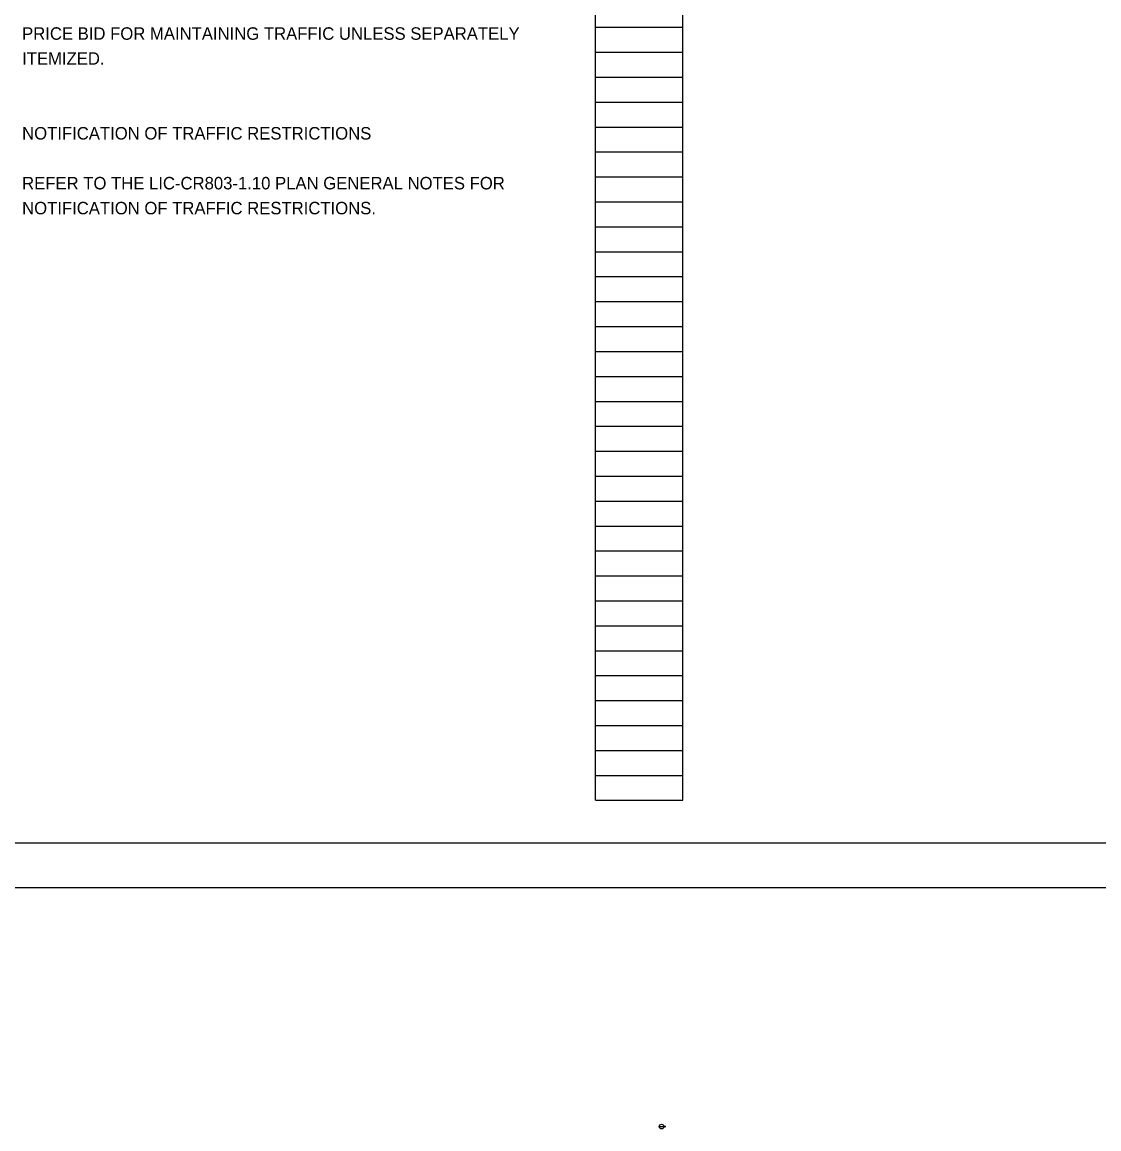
# Model space of a CAD drawing. Extents: x -8.8 to 34, y -2.7 to 22.
# Drawn here: x 9.82 to 21.91, y -2.71 to 9.72 of the extents above; entities that cross this region are included whole.
import ezdxf

# ---------------------------------------------------------------- set-up
doc = ezdxf.new("R2010")
doc.units = 0
for name, color, linetype in [('SH_Border', 7, 'Continuous'), ('SH_Cut_Line', 7, 'Continuous'), ('SH_Data', 7, 'Continuous'), ('SN_P_Truss_Overhead', 7, 'Continuous')]:
    doc.layers.add(name, color=color, linetype=linetype)

msp = doc.modelspace()

# ---------------------------------------------------------------- linework, layer by layer
at = {"layer": 'SH_Border'}
msp.add_lwpolyline([(1.5, 21.5), (33.5, 21.5), (33.5, 0.5), (1.5, 0.5)], close=True, dxfattribs=at)
at = {"layer": 'SH_Cut_Line'}
msp.add_lwpolyline([(0, 0), (34, 0), (34, 22), (0, 22)], close=True, dxfattribs=at)
at = {"layer": 'SH_Data'}
for p, q in [((16.26, 0.98), (16.26, 21.14)), ((17.24, 0.98), (17.24, 21.14)), ((16.26, 9.66), (17.24, 9.66)), ((16.26, 9.38), (17.24, 9.38)), ((16.26, 9.1), (17.24, 9.1)), ((16.26, 8.82), (17.24, 8.82)), ((16.26, 8.54), (17.24, 8.54)), ((16.26, 8.26), (17.24, 8.26)), ((16.26, 7.98), (17.24, 7.98)), ((16.26, 7.7), (17.24, 7.7)), ((16.26, 7.42), (17.24, 7.42)), ((16.26, 7.14), (17.24, 7.14)), ((16.26, 6.86), (17.24, 6.86)), ((16.26, 6.58), (17.24, 6.58)), ((16.26, 6.3), (17.24, 6.3)), ((16.26, 6.02), (17.24, 6.02)), ((16.26, 5.74), (17.24, 5.74)), ((16.26, 5.46), (17.24, 5.46)), ((16.26, 5.18), (17.24, 5.18)), ((16.26, 4.9), (17.24, 4.9)), ((16.26, 4.62), (17.24, 4.62)), ((16.26, 4.34), (17.24, 4.34)), ((16.26, 4.06), (17.24, 4.06)), ((16.26, 3.78), (17.24, 3.78)), ((16.26, 3.5), (17.24, 3.5)), ((16.26, 3.22), (17.24, 3.22)), ((16.26, 2.94), (17.24, 2.94)), ((16.26, 2.66), (17.24, 2.66)), ((16.26, 2.38), (17.24, 2.38)), ((16.26, 2.1), (17.24, 2.1)), ((16.26, 1.82), (17.24, 1.82)), ((16.26, 1.54), (17.24, 1.54)), ((16.26, 1.26), (17.24, 1.26)), ((16.26, 0.98), (17.24, 0.98))]:
    msp.add_line(p, q, dxfattribs=at)
at = {"layer": 'SN_P_Truss_Overhead'}
for p, q in [((16.974, -2.683), (17.026, -2.683)), ((17, -2.683), (17.049, -2.683))]:
    msp.add_line(p, q, dxfattribs=at)
msp.add_circle((17, -2.683), 0.026, dxfattribs=at)

# ---------------------------------------------------------------- texts
for s, height, p in [('PRICE BID FOR MAINTAINING TRAFFIC UNLESS SEPARATELY', 0.14, (9.82, 9.52)), ('ITEMIZED.', 0.14, (9.82, 9.24)), ('NOTIFICATION OF TRAFFIC RESTRICTIONS', 0.14, (9.82, 8.4)), ('REFER TO THE LIC-CR803-1.10 PLAN GENERAL NOTES FOR ', 0.14, (9.82, 7.84)), ('NOTIFICATION OF TRAFFIC RESTRICTIONS.', 0.14, (9.82, 7.56)), ('1', 0.00328, (16.999, -2.676)), ('8', 0.00328, (16.999, -2.693)), ('Drawing', 0.00328, (17.032, -2.676)), ('1:1', 0.00328, (17.032, -2.693))]:
    msp.add_text(s, height=height, dxfattribs=at).set_placement(p)

doc.saveas('drawing.dxf')
